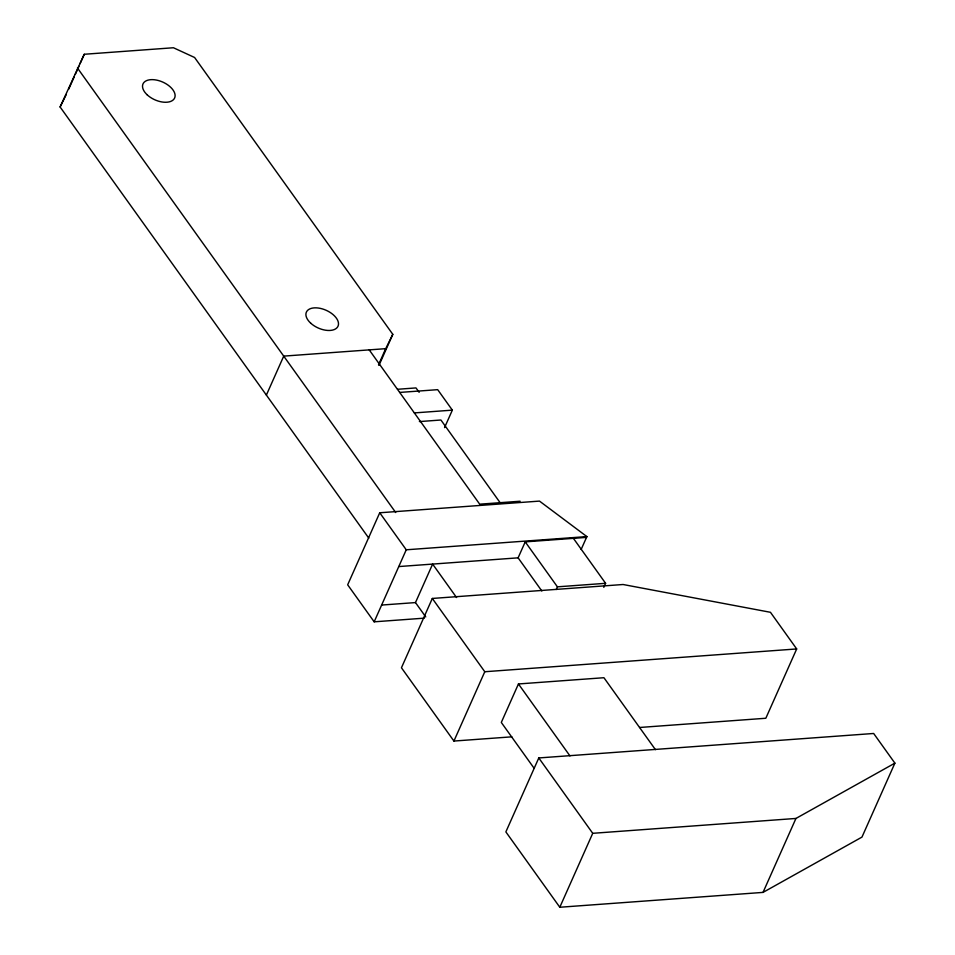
<?xml version="1.0" encoding="UTF-8"?>
<svg xmlns="http://www.w3.org/2000/svg" width="955" height="955" viewBox="0 0 955 955"><rect width="100%" height="100%" fill="white"/><g stroke="black" fill="none" stroke-linecap="round" stroke-linejoin="round"><path stroke-width="1.43" d="M368.809 538.154L60.105 106.984L84.255 54.268L173.44 47.75L194.593 57.491L392.803 334.334L379.04 365.24M68.7 89.209L74.084 77.116M75.278 74.43L78.871 66.361M80.065 63.675L84.255 54.268M266.373 395.095L283.731 356.12L385.713 348.671L392.803 334.334M378.526 364.798L385.713 348.671M581.141 549.483L586.883 536.591L539.491 501.1L379.732 512.775L347.668 584.806L374.169 621.824L424.259 618.16M444.564 427.613L452.348 410.137L437.688 389.664L399.691 392.433M374.169 621.824L406.245 549.793L379.732 512.775M425.751 616.918L415.485 602.581L432.627 564.095L456.562 597.532M639.575 727.483L765.826 718.255L796.685 648.946L770.458 612.298L623.078 584.508L432.317 598.451L401.446 667.772L453.923 741.056L511.844 736.83M541.831 590.978L518.111 557.839L525.226 541.867L586.537 537.39M453.923 741.056L484.782 671.735L432.317 598.451M556.228 589.498L557.41 586.836L525.226 541.867M655.44 749.651L603.93 677.716L518.446 683.959L501.303 722.446L533.929 768.011M603.799 587.349L605.601 583.314L573.406 538.345M538.787 757.948L505.864 831.901L559.809 907.25L763.021 892.4L861.971 837.093L894.895 763.14L873.658 733.476L538.787 757.948L592.733 833.309L795.945 818.447L894.895 763.14M559.809 907.25L592.733 833.309M763.021 892.4L795.945 818.447M60.105 106.984L66.289 94.485M397.519 389.282L415.998 387.921L419.15 392.326M414.351 412.918L452.348 410.137M419.388 421.585L440.924 420.009L500.611 503.381M520.117 501.232L479.697 504.18L369.215 349.876M406.245 549.793L586.883 536.591M398.772 566.566L518.111 557.839M557.41 586.836L605.601 583.314M381.642 605.052L415.485 602.581M484.782 671.735L796.685 648.946M77.451 68.008L395.704 512.525M518.446 683.959L569.956 755.906M310.614 323.077A17.309 9.705 24 0 0 337.927 326.395A17.309 9.705 24 0 0 318.075 307.999A17.309 9.705 24 0 0 310.614 323.077M147.225 94.867A17.309 9.705 24 0 0 174.538 98.186A17.309 9.705 24 0 0 154.686 79.79A17.309 9.705 24 0 0 147.225 94.867"/></g></svg>
